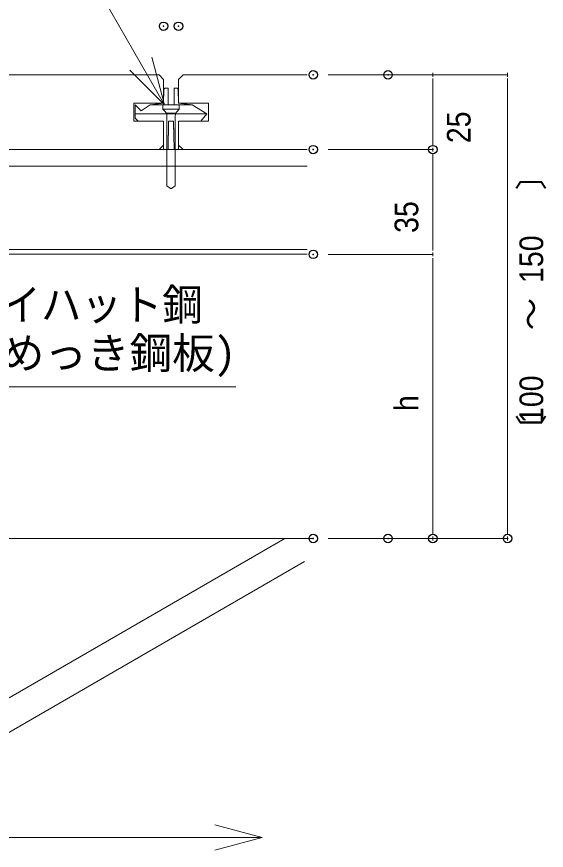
# Model space of a CAD drawing. Units: millimetres, scale not verified. Extents: x -12715 to 12220, y -3398 to 4210.
# Drawn here: x -1005.3 to -828.1, y 2566.2 to 2844.9 of the extents above; entities that cross this region are included whole.
import ezdxf
from ezdxf.enums import TextEntityAlignment as Align

# ---------------------------------------------------------------- set-up
doc = ezdxf.new("R2010")
doc.units = ezdxf.units.MM
doc.header["$LTSCALE"] = 5.7
doc.header["$PDMODE"] = 32
doc.header["$PDSIZE"] = 2.85
for name, color, linetype, lineweight in [('0-1_デッキ', 7, 'Continuous', 9), ('0-2_文字', 4, 'Continuous', 9), ('0-3_寸法', 7, 'Continuous', 9), ('0-4_一般', 4, 'Continuous', 9), ('0-5_根太', 4, 'Continuous', 9), ('0-7_0', 7, 'Continuous', 9), ('0-A_WQCS', 4, 'Continuous', 9)]:
    doc.layers.add(name, color=color, linetype=linetype, lineweight=lineweight)
doc.layers.add('0-8_DEFPOINTS', color=7, linetype='Continuous')
doc.styles.add('Osaka', font='')
doc.styles.add('ＭＳ ゴシック', font='')
doc.styles.get('Osaka').set_extended_font_data('Osaka')
doc.styles.get('ＭＳ ゴシック').set_extended_font_data('MS Gothic')

# ---------------------------------------------------------------- blocks, each defined once
blk = doc.blocks.new('シンボル-31')
at = {"layer": '0-1_デッキ'}
blk.add_lwpolyline([(8280.2, 120), (8680.2, 120), (8680.2, 440), (8620.2, 500), (2940.2, 500), (2880.2, 440), (2880.2, 120), (3280.2, 120), (3280.2, -120), (2880.2, -120), (2880.2, -440), (2940.2, -500), (8620.2, -500), (8680.2, -440), (8680.2, -120), (8280.2, -120)], close=True, dxfattribs=at)
blk.add_lwpolyline([(10600, 500), (8940.2, 500), (8880.2, 440), (8880.2, 120), (9280.2, 120), (9280.2, -120), (8880.2, -120), (8880.2, -440), (8940.2, -500), (10600, -500)], dxfattribs=at)
blk = doc.blocks.new('グループ-205-1')
at = {"layer": '0-5_根太'}
for p, q in [((-57807.9, -4781.4), (-47027.9, -4781.4)), ((-57807.9, -6181.4), (-57807.9, -4781.4)), ((-57807.9, -5001.4), (-47027.9, -5001.4)), ((-57807.9, -6117.4), (-47027.9, -6117.4)), ((-57807.9, -6181.4), (-47027.9, -6181.4))]:
    blk.add_line(p, q, dxfattribs=at)
blk = doc.blocks.new('シンボル-23')
at = {"layer": '0-2_文字', "style": 'ＭＳ ゴシック', "width": 0.95}
blk.add_text('根太:アイハット鋼', height=417.9, dxfattribs=at).set_placement((-1232, 430.3), align=Align.BOTTOM_LEFT)
at = {"layer": '0-2_文字', "style": 'ＭＳ ゴシック'}
blk.add_text('(高耐食めっき鋼板)', height=417.9, dxfattribs=at).set_placement((-1314.7, -217.8), align=Align.BOTTOM_LEFT)
blk = doc.blocks.new('グループ-325-1')
at = {"layer": '0-A_WQCS'}
for p, q in [((-40, 670), (-84.4, 670)), ((-40, 670), (-40, 658.4)), ((40, 658.4), (40, 670)), ((84.4, 670), (40, 670)), ((-96.4, 658.2), (-99.7, 469.1)), ((-40, 658.4), (-40, 469.3)), ((40, 469.3), (40, 658.4)), ((99.7, 469.1), (96.4, 658.2)), ((-280, 450), (280, 450)), ((480, 330), (-480, 330)), ((400, 230), (480, 330)), ((-100, 211.1), (-100, -138)), ((-33.7, 210.7), (-39.8, -138.4)), ((39.8, -138.4), (33.7, 210.7)), ((100, -138), (100, 211.1)), ((-88, -150), (-40, -150)), ((-39.8, -138.4), (-40, -150)), ((40, -150), (39.8, -138.4)), ((40, -150), (88, -150))]:
    blk.add_line(p, q, dxfattribs=at)
blk.add_lwpolyline([(-480, 450), (-400, 370), (-280, 450), (-99.7, 470), (-96.4, 658.2), (-84.4, 670), (-40, 670), (-40, 450), (40, 450), (40, 670), (84.4, 670), (96.4, 658.2), (99.7, 470), (280, 450), (480, 330), (397.8, 230), (100, 230), (100, -138), (88, -150), (40, -150), (33.4, 230), (-33.4, 230), (-40, -150), (-88, -150), (-100, -138), (-100, 230), (-440, 230), (-480, 270)], close=True, dxfattribs=at)
for centre, start, end in [((-84.4, 658), 90, 179), ((84.4, 658), 1, 90), ((-88, -138), 180, 270), ((88, -138), 270, 0)]:
    blk.add_arc(centre, 12, start, end, dxfattribs=at)
blk = doc.blocks.new('グループ-326-1')
at = {"layer": '0-A_WQCS'}
for p, q in [((110, 450), (110, 390)), ((110, 390), (-110, 390)), ((-110, 390), (-79.9, 359.8)), ((56.4, 336.4), (-56.4, 336.4)), ((110, 390), (79.8, 359.8)), ((-56.4, 303.3), (-56.4, -634)), ((56.4, 303.3), (56.4, -634)), ((-56.4, -634), (-7.3, -668.4)), ((-7.3, -668.4), (0, -670))]:
    blk.add_line(p, q, dxfattribs=at)
for points in [[(110, 450), (-110, 450), (-110, 390)], [(0, -670), (7.2, -668.4), (56.4, -634)]]:
    blk.add_lwpolyline(points, dxfattribs=at)
for centre, start, end in [((-136.4, 303.3), 0, 45), ((136.4, 303.3), 135, 180)]:
    blk.add_arc(centre, 80, start, end, dxfattribs=at)
blk = doc.blocks.new('グループ-327-1')
at = {"layer": '0-A_WQCS'}
for name in ['グループ-325-1', 'グループ-326-1']:
    blk.add_blockref(name, (0, 0), dxfattribs=at)
blk = doc.blocks.new('WQCS2016断')
at = {"layer": '0-A_WQCS'}
blk.add_blockref('グループ-327-1', (0, 0), dxfattribs=at)
blk = doc.blocks.new('_DOT')
at = {"layer": '0-7_0'}
for p, q in [((-20, 0), (-40, 0)), ((-10, 0), (10, 0))]:
    blk.add_line(p, q, dxfattribs=at)

msp = doc.modelspace()

# ---------------------------------------------------------------- linework, layer by layer
at = {"layer": '0-2_文字'}
for p, q in [((-1028.055, 2940.694), (-955.753, 2815.464)), ((-1092.671, 2721.128), (-931.988, 2721.128))]:
    msp.add_line(p, q, dxfattribs=at)
msp.add_lwpolyline([(-960.007, 2831.339), (-955.753, 2815.464), (-967.375, 2827.085)], dxfattribs=at)
at = {"layer": '0-3_寸法'}
for p, q in [((-901.048, 2825.464), (-866.048, 2825.464)), ((-876.048, 2825.464), (-841.048, 2825.464)), ((-866.048, 2822.96), (-866.048, 2802.968)), ((-841.048, 2822.96), (-841.048, 2672.968)), ((-901.048, 2800.464), (-866.048, 2800.464)), ((-901.048, 2800.464), (-866.048, 2800.464)), ((-866.048, 2767.968), (-866.048, 2797.96)), ((-901.048, 2765.464), (-866.048, 2765.464)), ((-901.048, 2765.464), (-866.048, 2765.464)), ((-866.048, 2762.96), (-866.048, 2672.968)), ((-901.048, 2670.464), (-866.048, 2670.464)), ((-876.048, 2670.464), (-841.048, 2670.464))]:
    msp.add_line(p, q, dxfattribs=at)
at = {"layer": '0-3_寸法', "color": 4}
msp.add_line((-923.111, 2570.464), (-1423.111, 2570.464), dxfattribs=at)
msp.add_lwpolyline([(-938.986, 2574.718), (-923.111, 2570.464), (-938.986, 2566.21)], dxfattribs=at)
at = {"layer": '0-4_一般', "color": 3}
msp.add_line((-906.048, 2670.464), (-1438.111, 2670.464), dxfattribs=at)
at = {"layer": '0-4_一般'}
for p, q in [((-915.611, 2670.464), (-1075.825, 2577.964)), ((-909.017, 2662.724), (-1055.825, 2577.964))]:
    msp.add_line(p, q, dxfattribs=at)
at = {"layer": '0-8_DEFPOINTS'}
for p in [(-956.106, 2841.707), (-951.106, 2841.707), (-906.048, 2825.464), (-881.048, 2825.464), (-906.048, 2800.464), (-866.048, 2800.464), (-906.048, 2765.464), (-906.048, 2670.464), (-881.048, 2670.464), (-866.048, 2670.464), (-841.048, 2670.464)]:
    msp.add_point(p, dxfattribs=at)

# ---------------------------------------------------------------- block references
at = {"layer": '0-1_デッキ', "xscale": 0.025, "yscale": 0.025}
msp.add_blockref('シンボル-31', (-1173.111, 2812.964), dxfattribs=at)
at = {"layer": '0-2_文字', "xscale": 0.025, "yscale": 0.025}
msp.add_blockref('シンボル-23', (-1027.238, 2729.535), dxfattribs=at)
at = {"layer": '0-3_寸法', "xscale": 0.06259308, "yscale": 0.06259308}
for p, rotation in [((-866.048, 2825.464), 90), ((-841.048, 2825.464), 90), ((-866.048, 2800.464), 270), ((-866.048, 2800.464), 90), ((-866.048, 2765.464), 270), ((-866.048, 2765.464), 90), ((-866.048, 2670.464), 270), ((-841.048, 2670.464), 270)]:
    msp.add_blockref('_DOT', p, dxfattribs=dict(at, rotation=rotation))
at = {"layer": '0-5_根太', "xscale": 0.025, "yscale": 0.025}
msp.add_blockref('グループ-205-1', (267.586, 2920), dxfattribs=at)
at = {"layer": '0-A_WQCS', "xscale": 0.025, "yscale": 0.025}
msp.add_blockref('WQCS2016断', (-953.606, 2804.214), dxfattribs=at)

# ---------------------------------------------------------------- texts
at = {"layer": '0-3_寸法', "style": 'Osaka', "width": 0.9}
for s, p in [('25', (-851.063, 2802.622)), ('35', (-868.548, 2772.622)), ('150', (-826.775, 2755.888)), ('100', (-826.775, 2709.068)), ('h', (-868.548, 2713.052))]:
    msp.add_text(s, height=7.918, rotation=90, dxfattribs=at).set_placement(p, align=Align.BOTTOM_LEFT)
at = {"layer": '0-3_寸法', "style": 'Osaka'}
for s, p in [('〕', (-826.775, 2786.914)), ('～', (-826.775, 2740.094)), ('〔', (-826.775, 2701.171))]:
    msp.add_text(s, height=7.918, rotation=90, dxfattribs=at).set_placement(p, align=Align.BOTTOM_LEFT)

doc.saveas('drawing.dxf')
